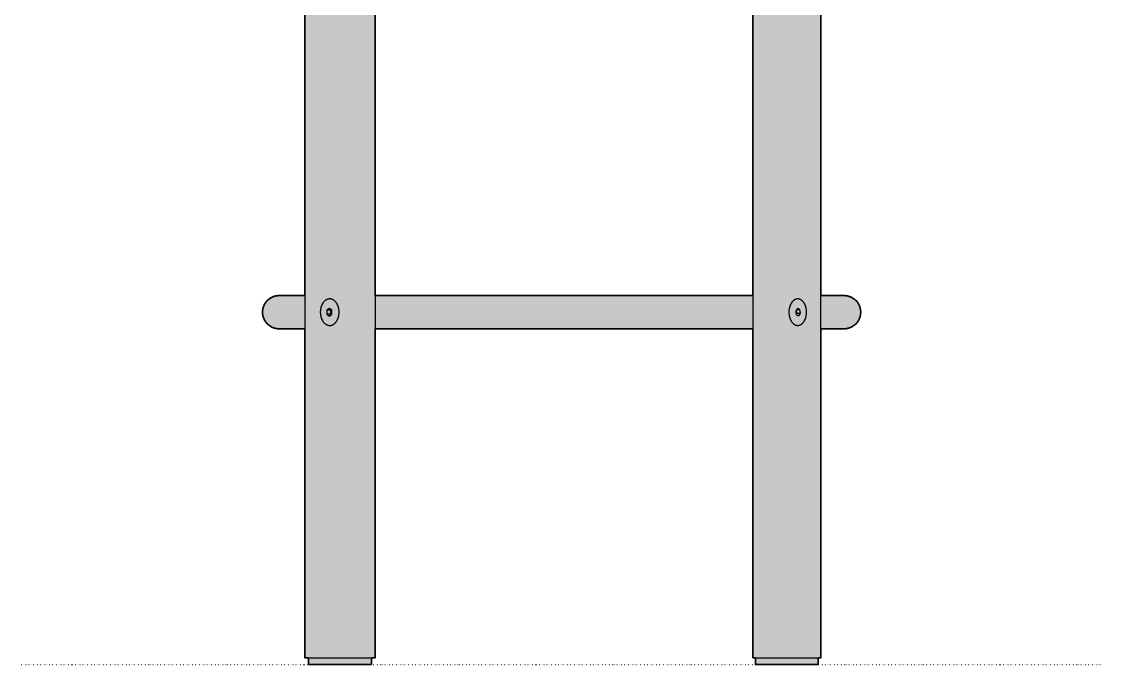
# Model space of a CAD drawing. Header units: millimetres. Extents: x 0 to 1859, y -892 to 969.
# Drawn here: x 1045 to 1859, y 0 to 485 of the extents above; entities that cross this region are included whole.
import ezdxf

# ---------------------------------------------------------------- set-up
doc = ezdxf.new("R2010")
doc.units = ezdxf.units.MM
doc.linetypes.add('Dots', pattern=[1, 0, -1])
doc.layers.add('Blocks', color=7, linetype='Continuous')
doc.layers.add('Blocks$Fill', color=7, linetype='Continuous', true_color=0xffffff)
for name, color, linetype, lineweight, true_color in [('Blocks$Inner', 7, 'Continuous', 25, 0x007f00), ('Blocks$Outline', 7, 'Continuous', 35, 0xff3f3f), ('Groud', 7, 'Dots', 25, 0x243775)]:
    doc.layers.add(name, color=color, linetype=linetype, lineweight=lineweight, true_color=true_color)

# ---------------------------------------------------------------- blocks, each defined once
blk = doc.blocks.new('Rey Barstool Side')
at = {"layer": 'Blocks$Fill'}
h = blk.add_hatch(color=256, dxfattribs=at)
h.paths.add_polyline_path([(216.46, 850.5), (215.78, 850.5), (215.68, 850.51), (215.58, 850.52), (215.48, 850.53), (215.38, 850.54), (215.28, 850.56), (215.18, 850.59), (215.08, 850.61), (214.98, 850.64), (214.88, 850.67), (214.79, 850.71), (214.69, 850.75), (214.6, 850.79), (214.51, 850.84), (214.42, 850.89), (214.33, 850.94), (214.24, 850.99), (214.16, 851.05), (214.07, 851.11), (213.99, 851.17), (213.91, 851.24), (213.84, 851.31), (213.76, 851.38), (213.69, 851.45), (213.62, 851.53), (213.56, 851.61), (213.5, 851.69), (213.43, 851.77), (213.38, 851.85), (213.32, 851.94), (213.27, 852.03), (213.22, 852.12), (213.18, 852.21), (213.13, 852.3), (213.09, 852.4), (213.06, 852.5), (213.03, 852.59), (213, 852.69), (212.97, 852.79), (212.95, 852.89), (212.93, 852.99), (212.91, 853.09), (212.9, 853.19), (212.89, 853.3), (212.89, 853.4), (212.89, 853.5), (212.55, 854.65), (212.19, 855.75), (211.81, 856.81), (211.39, 857.84), (211.18, 858.33), (210.96, 858.82), (210.73, 859.3), (210.5, 859.77), (210.26, 860.23), (210.01, 860.68), (209.76, 861.12), (209.5, 861.55), (209.24, 861.97), (208.97, 862.39), (208.7, 862.79), (208.42, 863.19), (208.14, 863.58), (207.85, 863.96), (207.55, 864.33), (207.25, 864.7), (206.95, 865.05), (206.64, 865.4), (206.32, 865.75), (206, 866.08), (205.68, 866.41), (205.35, 866.73), (205.02, 867.04), (204.68, 867.34), (203.99, 867.94), (203.29, 868.5), (202.56, 869.04), (201.83, 869.55), (201.07, 870.05), (200.31, 870.51), (199.53, 870.96), (198.73, 871.39), (197.93, 871.8), (197.11, 872.18), (196.28, 872.55), (195.44, 872.91), (194.59, 873.25), (193.73, 873.57), (191.99, 874.18), (190.22, 874.73), (188.42, 875.25), (184.76, 876.2), (173.72, 878.91), (171.93, 879.42), (170.15, 879.97), (168.41, 880.56), (167.55, 880.88), (166.7, 881.21), (165.86, 881.56), (165.03, 881.92), (164.21, 882.3), (163.41, 882.7), (163.08, 882.88), (162.76, 883.06), (162.44, 883.26), (162.13, 883.47), (161.83, 883.68), (161.54, 883.91), (161.25, 884.15), (160.97, 884.39), (160.7, 884.65), (160.44, 884.91), (160.19, 885.19), (159.95, 885.47), (159.71, 885.76), (159.49, 886.06), (159.28, 886.36), (159.08, 886.67), (158.88, 886.99), (158.7, 887.32), (158.53, 887.65), (158.38, 887.98), (158.23, 888.33), (158.09, 888.67), (157.97, 889.02), (157.86, 889.38), (138.61, 954.37), (138.61, 954.38), (138.42, 955.1), (138.34, 955.47), (138.28, 955.84), (138.23, 956.21), (138.19, 956.59), (138.17, 956.96), (138.15, 957.34), (138.15, 957.71), (138.17, 958.09), (138.19, 958.46), (138.23, 958.84), (138.29, 959.21), (138.35, 959.58), (138.43, 959.95), (138.52, 960.31), (138.62, 960.67), (138.73, 961.03), (138.86, 961.38), (139, 961.73), (139.15, 962.08), (139.31, 962.42), (139.49, 962.75), (139.67, 963.08), (139.87, 963.4), (140.07, 963.71), (140.29, 964.02), (140.52, 964.31), (140.76, 964.61), (141, 964.89), (141.26, 965.16), (141.53, 965.43), (141.8, 965.68), (142.08, 965.93), (142.38, 966.17), (142.68, 966.39), (142.98, 966.61), (143.3, 966.81), (143.62, 967.01), (143.95, 967.19), (144.28, 967.36), (144.62, 967.52), (144.97, 967.67), (145.32, 967.81), (145.67, 967.93), (146.03, 968.05), (147.77, 968.3), (149.53, 968.52), (151.31, 968.7), (153.1, 968.85), (154.91, 968.95), (156.73, 969.03), (158.56, 969.07), (160.4, 969.07), (162.26, 969.05), (164.12, 968.98), (167.86, 968.77), (171.62, 968.43), (175.38, 967.97), (179.15, 967.39), (182.9, 966.71), (186.63, 965.92), (190.33, 965.03), (193.98, 964.04), (197.58, 962.97), (201.12, 961.8), (204.59, 960.56), (207.97, 959.24), (211.26, 957.85), (214.45, 956.38), (217.53, 954.86), (220.48, 953.28), (223.3, 951.64), (224.65, 950.81), (225.97, 949.96), (227.25, 949.1), (228.5, 948.23), (229.7, 947.35), (230.86, 946.46), (231.97, 945.57), (233.04, 944.66), (234.07, 943.75), (235.05, 942.83), (235.98, 941.91), (236.86, 940.97), (237.69, 940.04), (238.09, 939.57), (238.47, 939.1), (238.84, 938.62), (239.19, 938.15), (239.54, 937.68), (239.86, 937.2), (240.18, 936.73), (240.48, 936.25), (240.76, 935.77), (241.04, 935.3), (241.29, 934.82), (241.53, 934.34), (241.76, 933.87), (241.97, 933.39), (245.69, 924.27), (249.86, 913.28), (254.17, 901.23), (258.29, 888.91), (261.91, 877.13), (263.43, 871.69), (264.71, 866.68), (265.25, 864.37), (265.7, 862.21), (266.08, 860.2), (266.38, 858.37), (266.49, 857.52), (266.58, 856.72), (266.64, 855.97), (266.68, 855.27), (266.69, 854.93), (266.7, 854.62), (266.7, 854.31), (266.69, 854.02), (266.67, 853.74), (266.65, 853.48), (266.62, 853.23), (266.61, 853.11), (266.59, 853), (266.57, 852.9), (266.55, 852.8), (266.52, 852.7), (266.49, 852.6), (266.46, 852.5), (266.42, 852.4), (266.38, 852.31), (266.34, 852.22), (266.3, 852.12), (266.25, 852.03), (266.2, 851.95), (266.14, 851.86), (266.08, 851.77), (266.02, 851.69), (265.96, 851.61), (265.89, 851.53), (265.83, 851.45), (265.75, 851.38), (265.68, 851.31), (265.6, 851.24), (265.53, 851.17), (265.45, 851.11), (265.36, 851.05), (265.28, 850.99), (265.19, 850.94), (265.1, 850.89), (265.01, 850.84), (264.92, 850.79), (264.83, 850.75), (264.73, 850.71), (264.64, 850.67), (264.54, 850.64), (264.44, 850.61), (264.34, 850.59), (264.24, 850.56), (264.14, 850.54), (264.04, 850.53), (263.94, 850.52), (263.84, 850.51), (263.73, 850.5), (263.63, 850.5), (263.73, 850.5), (263.84, 850.49), (263.94, 850.48), (264.04, 850.47), (264.14, 850.46), (264.24, 850.44), (264.34, 850.41), (264.44, 850.39), (264.54, 850.36), (264.64, 850.33), (264.73, 850.29), (264.83, 850.25), (264.92, 850.21), (265.01, 850.16), (265.1, 850.11), (265.19, 850.06), (265.28, 850.01), (265.36, 849.95), (265.44, 849.89), (265.52, 849.83), (265.6, 849.76), (265.68, 849.69), (265.75, 849.62), (265.82, 849.55), (265.89, 849.47), (265.96, 849.39), (266.02, 849.31), (266.08, 849.23), (266.14, 849.15), (266.19, 849.06), (266.25, 848.97), (266.29, 848.88), (266.34, 848.79), (266.38, 848.7), (266.42, 848.6), (266.46, 848.5), (266.49, 848.41), (266.52, 848.31), (266.55, 848.21), (266.57, 848.11), (266.59, 848.01), (266.6, 847.91), (266.61, 847.81), (266.62, 847.7), (266.63, 847.6), (266.63, 847.5), (266.63, 749), (617.06, 748.99), (617.44, 748.97), (617.81, 748.94), (618.19, 748.9), (618.57, 748.84), (618.94, 748.76), (619.31, 748.68), (619.68, 748.58), (620.04, 748.47), (620.4, 748.35), (620.76, 748.21), (621.11, 748.07), (621.45, 747.91), (621.79, 747.74), (622.13, 747.55), (622.45, 747.36), (622.77, 747.15), (623.09, 746.94), (623.39, 746.71), (623.69, 746.47), (623.98, 746.23), (624.26, 745.97), (624.53, 745.7), (624.79, 745.43), (625.04, 745.14), (625.28, 744.85), (625.52, 744.55), (625.74, 744.24), (625.95, 743.92), (626.15, 743.6), (626.33, 743.27), (626.51, 742.93), (626.67, 742.59), (626.83, 742.24), (626.97, 741.88), (627.1, 741.53), (627.21, 741.16), (627.31, 740.8), (627.4, 740.43), (627.48, 740.06), (627.55, 739.68), (627.6, 739.31), (627.64, 738.93), (627.66, 738.55), (627.67, 738.17), (627.67, 737.79), (627.66, 737.41), (627.63, 737.03), (627.59, 736.65), (627.54, 736.27), (627.47, 735.9), (627.39, 735.53), (627.3, 735.16), (627.2, 734.79), (627.08, 734.43), (626.95, 734.07), (626.81, 733.72), (626.66, 733.37), (626.49, 733.03), (626.31, 732.7), (626.12, 732.37), (625.92, 732.04), (625.71, 731.73), (625.49, 731.42), (625.26, 731.12), (625.01, 730.82), (624.76, 730.54), (624.5, 730.27), (624.23, 730), (602.54, 730), (602.54, 278), (620.53, 277.99), (620.96, 277.97), (621.39, 277.93), (621.82, 277.88), (622.25, 277.81), (622.67, 277.73), (623.09, 277.64), (623.51, 277.53), (623.92, 277.4), (624.33, 277.26), (624.73, 277.11), (625.13, 276.94), (625.52, 276.76), (625.91, 276.57), (626.29, 276.36), (626.66, 276.14), (627.02, 275.91), (627.38, 275.66), (627.72, 275.41), (628.06, 275.14), (628.39, 274.86), (628.71, 274.56), (629.02, 274.26), (629.31, 273.95), (629.6, 273.63), (629.87, 273.29), (630.14, 272.95), (630.39, 272.6), (630.63, 272.24), (630.85, 271.87), (631.07, 271.5), (631.27, 271.12), (631.45, 270.73), (631.63, 270.33), (631.79, 269.93), (631.93, 269.53), (632.07, 269.12), (632.18, 268.7), (632.29, 268.28), (632.38, 267.86), (632.45, 267.43), (632.51, 267.01), (632.55, 266.58), (632.58, 266.15), (632.6, 265.72), (632.6, 265.28), (632.58, 264.85), (632.55, 264.42), (632.51, 263.99), (632.45, 263.57), (632.38, 263.14), (632.29, 262.72), (632.18, 262.3), (632.07, 261.88), (631.93, 261.47), (631.79, 261.07), (631.63, 260.67), (631.45, 260.27), (631.27, 259.88), (631.07, 259.5), (630.85, 259.13), (630.63, 258.76), (630.39, 258.4), (630.14, 258.05), (629.87, 257.71), (629.6, 257.37), (629.31, 257.05), (629.02, 256.74), (628.71, 256.44), (628.39, 256.14), (628.06, 255.86), (627.72, 255.59), (627.38, 255.34), (627.02, 255.09), (626.66, 254.86), (626.29, 254.64), (625.91, 254.43), (625.52, 254.24), (625.13, 254.06), (624.73, 253.89), (624.33, 253.74), (623.92, 253.6), (623.51, 253.47), (623.09, 253.36), (622.67, 253.27), (622.25, 253.19), (621.82, 253.12), (621.39, 253.07), (620.96, 253.03), (620.53, 253.01), (620.1, 253), (602.54, 253), (602.54, 5), (600.54, 5), (600.54, 0), (553.22, 0), (553.22, 5), (551.27, 5), (551.27, 253), (266.63, 253), (266.63, 5), (263.7, 5), (263.7, 0), (216.39, 0), (216.39, 5), (213.46, 5), (213.46, 253), (193.67, 253.01), (193.24, 253.03), (192.81, 253.07), (192.38, 253.12), (191.95, 253.19), (191.53, 253.27), (191.11, 253.36), (190.69, 253.47), (190.28, 253.6), (189.87, 253.74), (189.47, 253.89), (189.07, 254.06), (188.68, 254.24), (188.29, 254.43), (187.91, 254.64), (187.54, 254.86), (187.18, 255.09), (186.82, 255.34), (186.48, 255.59), (186.14, 255.86), (185.81, 256.14), (185.49, 256.44), (185.19, 256.74), (184.89, 257.05), (184.6, 257.37), (184.33, 257.71), (184.06, 258.05), (183.81, 258.4), (183.57, 258.76), (183.35, 259.13), (183.13, 259.5), (182.93, 259.88), (182.75, 260.27), (182.57, 260.67), (182.41, 261.07), (182.27, 261.47), (182.14, 261.88), (182.02, 262.3), (181.91, 262.72), (181.83, 263.14), (181.75, 263.57), (181.69, 263.99), (181.65, 264.42), (181.62, 264.85), (181.6, 265.28), (181.6, 265.72), (181.62, 266.15), (181.65, 266.58), (181.69, 267.01), (181.75, 267.43), (181.83, 267.86), (181.91, 268.28), (182.02, 268.7), (182.14, 269.12), (182.27, 269.53), (182.41, 269.93), (182.57, 270.33), (182.75, 270.73), (182.93, 271.12), (183.13, 271.5), (183.35, 271.87), (183.57, 272.24), (183.81, 272.6), (184.06, 272.95), (184.33, 273.29), (184.6, 273.63), (184.89, 273.95), (185.19, 274.26), (185.49, 274.56), (185.81, 274.86), (186.14, 275.14), (186.48, 275.41), (186.82, 275.66), (187.18, 275.91), (187.54, 276.14), (187.91, 276.36), (188.29, 276.57), (188.68, 276.76), (189.07, 276.94), (189.47, 277.11), (189.87, 277.26), (190.28, 277.4), (190.69, 277.53), (191.11, 277.64), (191.53, 277.73), (191.95, 277.81), (192.38, 277.88), (192.81, 277.93), (193.24, 277.97), (193.67, 277.99), (194.1, 278), (213.46, 278), (213.46, 730), (189.13, 730), (188.85, 730.27), (188.59, 730.54), (188.34, 730.82), (188.1, 731.12), (187.86, 731.42), (187.64, 731.73), (187.43, 732.04), (187.23, 732.37), (187.04, 732.7), (186.86, 733.03), (186.7, 733.37), (186.54, 733.72), (186.4, 734.07), (186.27, 734.43), (186.15, 734.79), (186.05, 735.16), (185.96, 735.53), (185.88, 735.9), (185.81, 736.27), (185.76, 736.65), (185.72, 737.03), (185.69, 737.41), (185.68, 737.79), (185.68, 738.17), (185.69, 738.55), (185.72, 738.93), (185.75, 739.31), (185.81, 739.68), (185.87, 740.06), (185.95, 740.43), (186.04, 740.8), (186.14, 741.16), (186.26, 741.53), (186.38, 741.88), (186.53, 742.24), (186.68, 742.59), (186.84, 742.93), (187.02, 743.27), (187.21, 743.6), (187.41, 743.92), (187.62, 744.24), (187.84, 744.55), (188.07, 744.85), (188.31, 745.14), (188.56, 745.43), (188.82, 745.7), (189.09, 745.97), (189.37, 746.23), (189.66, 746.47), (189.96, 746.71), (190.26, 746.94), (190.58, 747.15), (190.9, 747.36), (191.22, 747.55), (191.56, 747.74), (191.9, 747.91), (192.24, 748.07), (192.59, 748.21), (192.95, 748.35), (193.31, 748.47), (193.67, 748.58), (194.04, 748.68), (194.41, 748.76), (194.78, 748.84), (195.16, 748.9), (195.54, 748.94), (195.92, 748.97), (196.3, 748.99), (196.68, 749), (213.46, 749), (213.46, 847.6), (213.47, 847.7), (213.47, 847.81), (213.49, 847.91), (213.5, 848.01), (213.52, 848.11), (213.54, 848.21), (213.57, 848.31), (213.6, 848.41), (213.63, 848.5), (213.67, 848.6), (213.71, 848.7), (213.75, 848.79), (213.8, 848.88), (213.84, 848.97), (213.9, 849.06), (213.95, 849.15), (214.01, 849.23), (214.07, 849.31), (214.13, 849.39), (214.2, 849.47), (214.27, 849.55), (214.34, 849.62), (214.41, 849.69), (214.49, 849.76), (214.57, 849.83), (214.65, 849.89), (214.73, 849.95), (214.81, 850.01), (214.9, 850.06), (214.99, 850.11), (215.08, 850.16), (215.17, 850.21), (215.26, 850.25), (215.36, 850.29), (215.45, 850.33), (215.55, 850.36), (215.65, 850.39), (215.75, 850.41), (215.85, 850.44), (215.95, 850.46), (216.05, 850.47), (216.15, 850.48), (216.25, 850.49), (216.36, 850.5)], flags=0)
h.paths.add_polyline_path([(499.43, 723.59), (476.6, 720.48), (453.68, 718.06), (430.7, 716.34), (407.68, 715.32), (381.08, 715.01), (356.5, 715.56), (331.94, 716.91), (307.44, 719.05), (307.44, 719.05), (306.63, 718.26), (306.08, 717.7), (305.55, 717.13), (305.03, 716.55), (304.52, 715.95), (304.02, 715.35), (303.07, 714.12), (302.28, 713.05), (301.52, 711.95), (300.79, 710.85), (300.08, 709.73), (298.74, 707.49), (297.45, 705.21), (290.09, 691.58), (288.88, 689.58), (288.24, 688.59), (287.59, 687.61), (286.92, 686.65), (286.23, 685.71), (285.51, 684.8), (285.15, 684.36), (284.78, 683.93), (284.4, 683.51), (284.02, 683.09), (283.63, 682.69), (283.23, 682.29), (282.82, 681.91), (282.4, 681.53), (281.98, 681.16), (281.54, 680.81), (280.51, 680.01), (279.47, 679.23), (278.43, 678.49), (277.38, 677.76), (276.32, 677.07), (275.26, 676.4), (274.18, 675.76), (273.11, 675.14), (272.75, 674.94), (272.34, 674.73), (271.85, 674.49), (271.24, 674.21), (269.45, 673.46), (266.63, 672.34), (266.63, 278), (551.27, 278), (551.27, 669.68), (551.27, 669.9), (542.08, 674.38), (540.67, 675.14), (538.91, 676.16), (537.19, 677.24), (535.5, 678.38), (533.85, 679.57), (532.24, 680.81), (531.66, 681.29), (531.1, 681.78), (530.55, 682.29), (530.02, 682.82), (529.5, 683.37), (529, 683.93), (528.63, 684.36), (528.27, 684.8), (527.55, 685.71), (526.86, 686.65), (526.19, 687.61), (525.53, 688.59), (524.9, 689.58), (523.69, 691.58), (522.44, 693.79), (515.04, 707.49), (513.69, 709.73), (512.99, 710.85), (512.25, 711.95), (511.5, 713.05), (510.71, 714.12), (509.76, 715.35), (509.26, 715.95), (508.75, 716.55), (508.23, 717.13), (507.7, 717.7), (507.15, 718.26), (506.59, 718.81), (506.04, 719.33), (505.46, 719.84), (504.87, 720.33), (504.27, 720.8), (503.65, 721.25), (503.01, 721.68), (502.36, 722.08), (501.7, 722.47), (501.03, 722.84), (500.35, 723.18), (499.65, 723.5)], flags=0)
at = {"layer": 'Blocks$Inner'}
for p, q in [((233.05, 264.06), (233.05, 266.94)), ((583.93, 266.83), (584.27, 264.67)), ((584.39, 267.48), (586.82, 267.48))]:
    blk.add_line(p, q, dxfattribs=at)
for points in [[(266.63, 672.34), (266.63, 278), (266.63, 253), (547.15, 253), (551.27, 253)], [(213.46, 847.5), (213.46, 5), (266.63, 5), (266.63, 253)], [(551.22, 5), (602.54, 5), (602.54, 253), (602.54, 278), (602.54, 730)], [(551.27, 669.9), (551.27, 5)], [(213.46, 278), (212.89, 278), (194.1, 278), (193.67, 277.99), (193.24, 277.97), (192.81, 277.93), (192.38, 277.88), (191.95, 277.81), (191.53, 277.73), (191.11, 277.64), (190.69, 277.53), (190.28, 277.4), (189.87, 277.26), (189.47, 277.11), (189.07, 276.94), (188.68, 276.76), (188.29, 276.57), (187.91, 276.36), (187.54, 276.14), (187.18, 275.91), (186.82, 275.66), (186.48, 275.41), (186.14, 275.14), (185.81, 274.86), (185.49, 274.56), (185.19, 274.26), (184.89, 273.95), (184.6, 273.63), (184.33, 273.29), (184.06, 272.95), (183.81, 272.6), (183.57, 272.24), (183.35, 271.87), (183.13, 271.5), (182.93, 271.12), (182.75, 270.73), (182.57, 270.33), (182.41, 269.93), (182.27, 269.53), (182.14, 269.12), (182.02, 268.7), (181.91, 268.28), (181.83, 267.86), (181.75, 267.43), (181.69, 267.01), (181.65, 266.58), (181.62, 266.15), (181.6, 265.72), (181.6, 265.28), (181.62, 264.85), (181.65, 264.42), (181.69, 263.99), (181.75, 263.57), (181.83, 263.14), (181.91, 262.72), (182.02, 262.3), (182.14, 261.88), (182.27, 261.47), (182.41, 261.07), (182.57, 260.67), (182.75, 260.27), (182.93, 259.88), (183.13, 259.5), (183.35, 259.13), (183.57, 258.76), (183.81, 258.4), (184.06, 258.05), (184.33, 257.71), (184.6, 257.37), (184.89, 257.05), (185.19, 256.74), (185.49, 256.44), (185.81, 256.14), (186.14, 255.86), (186.48, 255.59), (186.82, 255.34), (187.18, 255.09), (187.54, 254.86), (187.91, 254.64), (188.29, 254.43), (188.68, 254.24), (189.07, 254.06), (189.47, 253.89), (189.87, 253.74), (190.28, 253.6), (190.69, 253.47), (191.11, 253.36), (191.53, 253.27), (191.95, 253.19), (192.38, 253.12), (192.81, 253.07), (193.24, 253.03), (193.67, 253.01), (194.1, 253), (212.89, 253), (213.46, 253)], [(266.63, 278), (547.15, 278), (551.27, 278)], [(602.54, 278), (620.1, 278), (620.53, 277.99), (620.96, 277.97), (621.39, 277.93), (621.82, 277.88), (622.25, 277.81), (622.67, 277.73), (623.09, 277.64), (623.51, 277.53), (623.92, 277.4), (624.33, 277.26), (624.73, 277.11), (625.13, 276.94), (625.52, 276.76), (625.91, 276.57), (626.29, 276.36), (626.66, 276.14), (627.02, 275.91), (627.38, 275.66), (627.72, 275.41), (628.06, 275.14), (628.39, 274.86), (628.71, 274.56), (629.02, 274.26), (629.31, 273.95), (629.6, 273.63), (629.87, 273.29), (630.14, 272.95), (630.39, 272.6), (630.63, 272.24), (630.85, 271.87), (631.07, 271.5), (631.27, 271.12), (631.45, 270.73), (631.63, 270.33), (631.79, 269.93), (631.93, 269.53), (632.07, 269.12), (632.18, 268.7), (632.29, 268.28), (632.38, 267.86), (632.45, 267.43), (632.51, 267.01), (632.55, 266.58), (632.58, 266.15), (632.6, 265.72), (632.6, 265.28), (632.58, 264.85), (632.55, 264.42), (632.51, 263.99), (632.45, 263.57), (632.38, 263.14), (632.29, 262.72), (632.18, 262.3), (632.07, 261.88), (631.93, 261.47), (631.79, 261.07), (631.63, 260.67), (631.45, 260.27), (631.27, 259.88), (631.07, 259.5), (630.85, 259.13), (630.63, 258.76), (630.39, 258.4), (630.14, 258.05), (629.87, 257.71), (629.6, 257.37), (629.31, 257.05), (629.02, 256.74), (628.71, 256.44), (628.39, 256.14), (628.06, 255.86), (627.72, 255.59), (627.38, 255.34), (627.02, 255.09), (626.66, 254.86), (626.29, 254.64), (625.91, 254.43), (625.52, 254.24), (625.13, 254.06), (624.73, 253.89), (624.33, 253.74), (623.92, 253.6), (623.51, 253.47), (623.09, 253.36), (622.67, 253.27), (622.25, 253.19), (621.82, 253.12), (621.39, 253.07), (620.96, 253.03), (620.53, 253.01), (620.1, 253), (602.54, 253), (602.54, 253), (602.54, 253)], [(233.41, 267.24), (233.05, 266.94), (230.23, 266.94)], [(233.41, 263.76), (233.05, 264.06), (230.23, 264.06)], [(583.92, 264.17), (584.27, 264.67), (587.26, 264.67)], [(263.7, 5), (263.7, 0), (216.39, 0), (216.39, 5)], [(600.54, 5), (600.54, 0), (553.22, 0), (553.22, 5)]]:
    blk.add_lwpolyline(points, dxfattribs=at)
for points in [[(232.28, 255.5), (232.44, 255.5), (232.6, 255.51), (232.76, 255.52), (232.92, 255.54), (233.08, 255.56), (233.24, 255.59), (233.41, 255.63), (233.57, 255.67), (233.74, 255.71), (233.9, 255.76), (234.07, 255.82), (234.23, 255.89), (234.4, 255.96), (234.56, 256.03), (234.73, 256.11), (234.89, 256.2), (235.05, 256.3), (235.21, 256.4), (235.38, 256.5), (235.54, 256.62), (235.69, 256.74), (235.85, 256.86), (236.01, 256.99), (236.16, 257.13), (236.31, 257.27), (236.46, 257.42), (236.6, 257.58), (236.75, 257.74), (236.89, 257.9), (237.02, 258.07), (237.16, 258.25), (237.29, 258.43), (237.42, 258.61), (237.54, 258.8), (237.66, 259), (237.78, 259.2), (237.89, 259.4), (238, 259.61), (238.11, 259.82), (238.21, 260.03), (238.31, 260.24), (238.4, 260.46), (238.49, 260.68), (238.57, 260.91), (238.65, 261.13), (238.73, 261.36), (238.8, 261.59), (238.87, 261.82), (238.93, 262.05), (238.99, 262.28), (239.04, 262.52), (239.09, 262.75), (239.14, 262.98), (239.18, 263.21), (239.25, 263.68), (239.3, 264.14), (239.34, 264.6), (239.36, 265.05), (239.37, 265.5), (239.36, 265.95), (239.34, 266.4), (239.3, 266.86), (239.25, 267.32), (239.18, 267.79), (239.14, 268.02), (239.09, 268.25), (239.04, 268.48), (238.99, 268.72), (238.93, 268.95), (238.87, 269.18), (238.8, 269.41), (238.73, 269.64), (238.65, 269.87), (238.57, 270.09), (238.49, 270.32), (238.4, 270.54), (238.31, 270.76), (238.21, 270.97), (238.11, 271.18), (238, 271.39), (237.89, 271.6), (237.78, 271.8), (237.66, 272), (237.54, 272.2), (237.42, 272.39), (237.29, 272.57), (237.16, 272.75), (237.02, 272.93), (236.89, 273.1), (236.75, 273.26), (236.6, 273.42), (236.46, 273.58), (236.31, 273.73), (236.16, 273.87), (236.01, 274.01), (235.85, 274.14), (235.69, 274.26), (235.54, 274.38), (235.38, 274.5), (235.21, 274.6), (235.05, 274.7), (234.89, 274.8), (234.73, 274.89), (234.56, 274.97), (234.4, 275.04), (234.23, 275.11), (234.07, 275.18), (233.9, 275.24), (233.74, 275.29), (233.57, 275.33), (233.41, 275.37), (233.24, 275.41), (233.08, 275.44), (232.92, 275.46), (232.76, 275.48), (232.6, 275.49), (232.44, 275.5), (232.28, 275.5), (232.12, 275.5), (231.97, 275.49), (231.81, 275.48), (231.64, 275.46), (231.48, 275.44), (231.32, 275.41), (231.16, 275.37), (230.99, 275.33), (230.83, 275.29), (230.66, 275.24), (230.5, 275.18), (230.33, 275.11), (230.17, 275.04), (230, 274.97), (229.84, 274.89), (229.67, 274.8), (229.51, 274.7), (229.35, 274.6), (229.19, 274.5), (229.03, 274.38), (228.87, 274.26), (228.71, 274.14), (228.56, 274.01), (228.4, 273.87), (228.25, 273.73), (228.11, 273.58), (227.96, 273.42), (227.82, 273.26), (227.68, 273.1), (227.54, 272.93), (227.4, 272.75), (227.27, 272.57), (227.14, 272.39), (227.02, 272.2), (226.9, 272), (226.78, 271.8), (226.67, 271.6), (226.56, 271.39), (226.45, 271.18), (226.35, 270.97), (226.25, 270.76), (226.16, 270.54), (226.07, 270.32), (225.99, 270.09), (225.91, 269.87), (225.83, 269.64), (225.76, 269.41), (225.69, 269.18), (225.63, 268.95), (225.57, 268.72), (225.52, 268.48), (225.47, 268.25), (225.43, 268.02), (225.38, 267.79), (225.32, 267.32), (225.26, 266.86), (225.23, 266.4), (225.2, 265.95), (225.2, 265.5), (225.2, 265.05), (225.23, 264.6), (225.26, 264.14), (225.32, 263.68), (225.38, 263.21), (225.43, 262.98), (225.47, 262.75), (225.52, 262.52), (225.57, 262.28), (225.63, 262.05), (225.69, 261.82), (225.76, 261.59), (225.83, 261.36), (225.91, 261.13), (225.99, 260.91), (226.07, 260.68), (226.16, 260.46), (226.25, 260.24), (226.35, 260.03), (226.45, 259.82), (226.56, 259.61), (226.67, 259.4), (226.78, 259.2), (226.9, 259), (227.02, 258.8), (227.14, 258.61), (227.27, 258.43), (227.4, 258.25), (227.54, 258.07), (227.68, 257.9), (227.82, 257.74), (227.96, 257.58), (228.11, 257.42), (228.25, 257.27), (228.4, 257.13), (228.56, 256.99), (228.71, 256.86), (228.87, 256.74), (229.03, 256.62), (229.19, 256.5), (229.35, 256.4), (229.51, 256.3), (229.67, 256.2), (229.84, 256.11), (230, 256.03), (230.17, 255.96), (230.33, 255.89), (230.5, 255.82), (230.66, 255.76), (230.83, 255.71), (230.99, 255.67), (231.16, 255.63), (231.32, 255.59), (231.48, 255.56), (231.64, 255.54), (231.81, 255.52), (231.97, 255.51), (232.12, 255.5)], [(585.12, 275.5), (584.97, 275.5), (584.82, 275.49), (584.67, 275.48), (584.52, 275.46), (584.37, 275.44), (584.22, 275.41), (584.06, 275.37), (583.91, 275.33), (583.75, 275.29), (583.6, 275.24), (583.44, 275.18), (583.29, 275.11), (583.13, 275.04), (582.98, 274.97), (582.83, 274.89), (582.67, 274.8), (582.52, 274.7), (582.37, 274.6), (582.21, 274.5), (582.06, 274.38), (581.92, 274.26), (581.77, 274.14), (581.62, 274.01), (581.48, 273.87), (581.34, 273.73), (581.2, 273.58), (581.06, 273.42), (580.93, 273.26), (580.8, 273.1), (580.67, 272.93), (580.54, 272.75), (580.42, 272.57), (580.3, 272.39), (580.18, 272.2), (580.07, 272), (579.96, 271.8), (579.85, 271.6), (579.75, 271.39), (579.65, 271.18), (579.55, 270.97), (579.46, 270.76), (579.37, 270.54), (579.29, 270.32), (579.21, 270.09), (579.14, 269.87), (579.07, 269.64), (579, 269.41), (578.94, 269.18), (578.88, 268.95), (578.82, 268.72), (578.73, 268.25), (578.64, 267.79), (578.58, 267.32), (578.53, 266.86), (578.5, 266.4), (578.48, 265.95), (578.47, 265.5), (578.48, 265.05), (578.5, 264.6), (578.53, 264.14), (578.58, 263.68), (578.64, 263.21), (578.73, 262.75), (578.82, 262.28), (578.88, 262.05), (578.94, 261.82), (579, 261.59), (579.07, 261.36), (579.14, 261.13), (579.21, 260.91), (579.29, 260.68), (579.37, 260.46), (579.46, 260.24), (579.55, 260.03), (579.65, 259.82), (579.75, 259.61), (579.85, 259.4), (579.96, 259.2), (580.07, 259), (580.18, 258.8), (580.3, 258.61), (580.42, 258.43), (580.54, 258.25), (580.67, 258.07), (580.8, 257.9), (580.93, 257.74), (581.06, 257.58), (581.2, 257.42), (581.34, 257.27), (581.48, 257.13), (581.62, 256.99), (581.77, 256.86), (581.92, 256.74), (582.06, 256.62), (582.21, 256.5), (582.37, 256.4), (582.52, 256.3), (582.67, 256.2), (582.83, 256.11), (582.98, 256.03), (583.13, 255.96), (583.29, 255.89), (583.44, 255.82), (583.6, 255.76), (583.75, 255.71), (583.91, 255.67), (584.06, 255.63), (584.22, 255.59), (584.37, 255.56), (584.52, 255.54), (584.67, 255.52), (584.82, 255.51), (584.97, 255.5), (585.12, 255.5), (585.27, 255.5), (585.42, 255.51), (585.57, 255.52), (585.72, 255.54), (585.87, 255.56), (586.02, 255.59), (586.18, 255.63), (586.33, 255.67), (586.48, 255.71), (586.64, 255.76), (586.79, 255.82), (586.95, 255.89), (587.1, 255.96), (587.26, 256.03), (587.41, 256.11), (587.57, 256.2), (587.72, 256.3), (587.87, 256.4), (588.02, 256.5), (588.17, 256.62), (588.32, 256.74), (588.47, 256.86), (588.62, 256.99), (588.76, 257.13), (588.9, 257.27), (589.04, 257.42), (589.18, 257.58), (589.31, 257.74), (589.44, 257.9), (589.57, 258.07), (589.7, 258.25), (589.82, 258.43), (589.94, 258.61), (590.06, 258.8), (590.17, 259), (590.28, 259.2), (590.39, 259.4), (590.49, 259.61), (590.59, 259.82), (590.69, 260.03), (590.78, 260.24), (590.86, 260.46), (590.95, 260.68), (591.03, 260.91), (591.1, 261.13), (591.17, 261.36), (591.24, 261.59), (591.3, 261.82), (591.36, 262.05), (591.42, 262.28), (591.51, 262.75), (591.59, 263.21), (591.66, 263.68), (591.71, 264.14), (591.74, 264.6), (591.76, 265.05), (591.77, 265.5), (591.76, 265.95), (591.74, 266.4), (591.71, 266.86), (591.66, 267.32), (591.59, 267.79), (591.51, 268.25), (591.42, 268.72), (591.36, 268.95), (591.3, 269.18), (591.24, 269.41), (591.17, 269.64), (591.1, 269.87), (591.03, 270.09), (590.95, 270.32), (590.86, 270.54), (590.78, 270.76), (590.69, 270.97), (590.59, 271.18), (590.49, 271.39), (590.39, 271.6), (590.28, 271.8), (590.17, 272), (590.06, 272.2), (589.94, 272.39), (589.82, 272.57), (589.7, 272.75), (589.57, 272.93), (589.44, 273.1), (589.31, 273.26), (589.18, 273.42), (589.04, 273.58), (588.9, 273.73), (588.76, 273.87), (588.62, 274.01), (588.47, 274.14), (588.32, 274.26), (588.17, 274.38), (588.02, 274.5), (587.87, 274.6), (587.72, 274.7), (587.57, 274.8), (587.41, 274.89), (587.26, 274.97), (587.1, 275.04), (586.95, 275.11), (586.79, 275.18), (586.64, 275.24), (586.48, 275.29), (586.33, 275.33), (586.18, 275.37), (586.02, 275.41), (585.87, 275.44), (585.72, 275.46), (585.57, 275.48), (585.42, 275.49), (585.27, 275.5)], [(232, 262.61), (233.77, 264.06), (233.77, 266.94), (232, 268.39), (230.23, 266.94), (230.23, 264.06)], [(584.98, 268.31), (583.58, 266.33), (584.02, 263.52), (585.86, 262.69), (587.26, 264.67), (586.82, 267.48)]]:
    blk.add_lwpolyline(points, close=True, dxfattribs=at)
at = {"layer": 'Blocks$Outline'}
for points in [[(213.46, 278), (213.46, 730)], [(602.54, 730), (602.54, 278)], [(266.63, 672.34), (266.63, 278), (266.63, 278)], [(551.27, 278), (551.27, 669.68)], [(213.46, 253), (212.89, 253), (194.1, 253), (193.67, 253.01), (193.24, 253.03), (192.81, 253.07), (192.38, 253.12), (191.95, 253.19), (191.53, 253.27), (191.11, 253.36), (190.69, 253.47), (190.28, 253.6), (189.87, 253.74), (189.47, 253.89), (189.07, 254.06), (188.68, 254.24), (188.29, 254.43), (187.91, 254.64), (187.54, 254.86), (187.18, 255.09), (186.82, 255.34), (186.48, 255.59), (186.14, 255.86), (185.81, 256.14), (185.49, 256.44), (185.19, 256.74), (184.89, 257.05), (184.6, 257.37), (184.33, 257.71), (184.06, 258.05), (183.81, 258.4), (183.57, 258.76), (183.35, 259.13), (183.13, 259.5), (182.93, 259.88), (182.75, 260.27), (182.57, 260.67), (182.41, 261.07), (182.27, 261.47), (182.14, 261.88), (182.02, 262.3), (181.91, 262.72), (181.83, 263.14), (181.75, 263.57), (181.69, 263.99), (181.65, 264.42), (181.62, 264.85), (181.6, 265.28), (181.6, 265.72), (181.62, 266.15), (181.65, 266.58), (181.69, 267.01), (181.75, 267.43), (181.83, 267.86), (181.91, 268.28), (182.02, 268.7), (182.14, 269.12), (182.27, 269.53), (182.41, 269.93), (182.57, 270.33), (182.75, 270.73), (182.93, 271.12), (183.13, 271.5), (183.35, 271.87), (183.57, 272.24), (183.81, 272.6), (184.06, 272.95), (184.33, 273.29), (184.6, 273.63), (184.89, 273.95), (185.19, 274.26), (185.49, 274.56), (185.81, 274.86), (186.14, 275.14), (186.48, 275.41), (186.82, 275.66), (187.18, 275.91), (187.54, 276.14), (187.91, 276.36), (188.29, 276.57), (188.68, 276.76), (189.07, 276.94), (189.47, 277.11), (189.87, 277.26), (190.28, 277.4), (190.69, 277.53), (191.11, 277.64), (191.53, 277.73), (191.95, 277.81), (192.38, 277.88), (192.81, 277.93), (193.24, 277.97), (193.67, 277.99), (194.1, 278), (212.89, 278), (213.46, 278)], [(266.63, 278), (547.15, 278), (551.27, 278)], [(602.54, 278), (620.1, 278), (620.53, 277.99), (620.96, 277.97), (621.39, 277.93), (621.82, 277.88), (622.25, 277.81), (622.67, 277.73), (623.09, 277.64), (623.51, 277.53), (623.92, 277.4), (624.33, 277.26), (624.73, 277.11), (625.13, 276.94), (625.52, 276.76), (625.91, 276.57), (626.29, 276.36), (626.66, 276.14), (627.02, 275.91), (627.38, 275.66), (627.72, 275.41), (628.06, 275.14), (628.39, 274.86), (628.71, 274.56), (629.02, 274.26), (629.31, 273.95), (629.6, 273.63), (629.87, 273.29), (630.14, 272.95), (630.39, 272.6), (630.63, 272.24), (630.85, 271.87), (631.07, 271.5), (631.27, 271.12), (631.45, 270.73), (631.63, 270.33), (631.79, 269.93), (631.93, 269.53), (632.07, 269.12), (632.18, 268.7), (632.29, 268.28), (632.38, 267.86), (632.45, 267.43), (632.51, 267.01), (632.55, 266.58), (632.58, 266.15), (632.6, 265.72), (632.6, 265.28), (632.58, 264.85), (632.55, 264.42), (632.51, 263.99), (632.45, 263.57), (632.38, 263.14), (632.29, 262.72), (632.18, 262.3), (632.07, 261.88), (631.93, 261.47), (631.79, 261.07), (631.63, 260.67), (631.45, 260.27), (631.27, 259.88), (631.07, 259.5), (630.85, 259.13), (630.63, 258.76), (630.39, 258.4), (630.14, 258.05), (629.87, 257.71), (629.6, 257.37), (629.31, 257.05), (629.02, 256.74), (628.71, 256.44), (628.39, 256.14), (628.06, 255.86), (627.72, 255.59), (627.38, 255.34), (627.02, 255.09), (626.66, 254.86), (626.29, 254.64), (625.91, 254.43), (625.52, 254.24), (625.13, 254.06), (624.73, 253.89), (624.33, 253.74), (623.92, 253.6), (623.51, 253.47), (623.09, 253.36), (622.67, 253.27), (622.25, 253.19), (621.82, 253.12), (621.39, 253.07), (620.96, 253.03), (620.53, 253.01), (620.1, 253), (602.54, 253)], [(216.39, 5), (213.46, 5), (213.46, 253)], [(266.63, 253), (266.63, 5), (263.7, 5)], [(551.27, 253), (547.15, 253), (266.63, 253)], [(551.27, 5), (551.27, 253)], [(602.54, 253), (602.54, 5), (600.54, 5)], [(263.7, 5), (263.7, 0), (216.39, 0), (216.39, 5)], [(553.22, 5), (551.27, 5)], [(600.54, 5), (600.54, 0), (553.22, 0), (553.22, 5)]]:
    blk.add_lwpolyline(points, dxfattribs=at)

msp = doc.modelspace()

# ---------------------------------------------------------------- linework, layer by layer
at = {"layer": 'Groud'}
msp.add_lwpolyline([(1044.79, 0), (1858.83, 0)], dxfattribs=at)

# ---------------------------------------------------------------- block references
at = {"layer": 'Blocks'}
msp.add_blockref('Rey Barstool Side', (1044.79, 0), dxfattribs=at)

doc.saveas('drawing.dxf')
